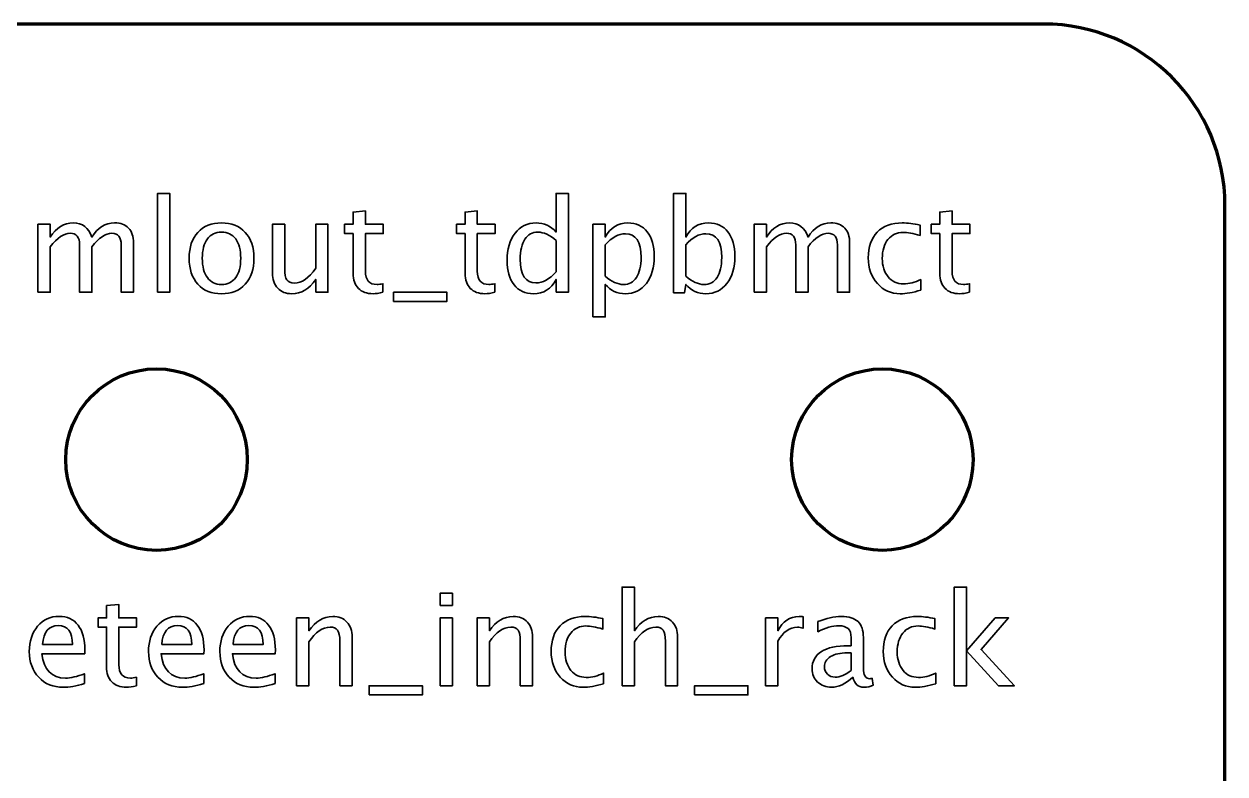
# Model space of a CAD drawing. Header units: centimetres. Extents: x -5.2 to 5.2, y -2.2 to 2.2.
# Drawn here: x 1.863 to 5.172, y 0.134 to 2.2 of the extents above; entities that cross this region are included whole.
import ezdxf

# ---------------------------------------------------------------- set-up
doc = ezdxf.new("R2010")
doc.units = ezdxf.units.CM
doc.header["$MEASUREMENT"] = 0
doc.layers.add('Layer 1', color=7, linetype='Continuous')

msp = doc.modelspace()

# ---------------------------------------------------------------- linework, layer by layer
at = {"layer": 'Layer 1', "lineweight": 106}
for centre in [(2.228, 1.00001), (4.22799, 1)]:
    msp.add_ellipse(centre, major_axis=(0, 0.25), ratio=1, dxfattribs=at)
msp.add_open_spline([(-5.228, -1.7), (-5.228, -1.7), (-5.228, 1.7), (-5.228, 1.7), (-5.228, 1.7), (-5.228, 1.97614), (-5.00414, 2.2), (-4.728, 2.2), (-4.728, 2.2), (-4.728, 2.2), (4.672, 2.2), (4.672, 2.2), (4.672, 2.2), (4.94814, 2.2), (5.172, 1.97614), (5.172, 1.7), (5.172, 1.7), (5.172, 1.7), (5.172, -1.7), (5.172, -1.7), (5.172, -1.7), (5.172, -1.97614), (4.94814, -2.2), (4.672, -2.2), (4.672, -2.2), (4.672, -2.2), (-4.728, -2.2), (-4.728, -2.2), (-4.728, -2.2), (-5.00414, -2.2), (-5.228, -1.97614), (-5.228, -1.7)], degree=3, knots=[0, 0, 0, 0, 0.1111111, 0.1111111, 0.1111111, 0.1111111, 0.2222222, 0.2222222, 0.2222222, 0.2222222, 0.3333333, 0.3333333, 0.3333333, 0.3333333, 0.4444444, 0.4444444, 0.4444444, 0.4444444, 0.5555556, 0.5555556, 0.5555556, 0.5555556, 0.6666667, 0.6666667, 0.6666667, 0.6666667, 0.7777778, 0.7777778, 0.7777778, 0.7777778, 1, 1, 1, 1], dxfattribs=at)
at = {"layer": 'Layer 1', "color": 5, "lineweight": 35}
for points, knots in [([(2.23068, 1.4612), (2.23068, 1.4612), (2.23068, 1.73319), (2.23068, 1.73319), (2.23068, 1.73319), (2.23068, 1.73319), (2.26454, 1.73319), (2.26454, 1.73319), (2.26454, 1.73319), (2.26454, 1.73319), (2.26454, 1.4612), (2.26454, 1.4612), (2.26454, 1.4612), (2.26454, 1.4612), (2.23068, 1.4612), (2.23068, 1.4612)], [0, 0, 0, 0, 0.2, 0.2, 0.2, 0.2, 0.4, 0.4, 0.4, 0.4, 0.6, 0.6, 0.6, 0.6, 1, 1, 1, 1]), ([(3.32887, 1.4612), (3.32887, 1.4612), (3.32887, 1.4963), (3.32887, 1.4963), (3.32887, 1.4963), (3.31506, 1.47008), (3.29424, 1.45697), (3.26643, 1.45697), (3.26643, 1.45697), (3.24385, 1.45697), (3.2261, 1.46514), (3.21316, 1.48154), (3.21316, 1.48154), (3.20023, 1.49795), (3.19376, 1.52035), (3.19376, 1.54875), (3.19376, 1.54875), (3.19376, 1.57979), (3.20111, 1.60478), (3.21575, 1.62371), (3.21575, 1.62371), (3.23045, 1.64259), (3.24973, 1.65205), (3.27366, 1.65205), (3.27366, 1.65205), (3.29583, 1.65205), (3.31429, 1.64359), (3.32887, 1.6266), (3.32887, 1.6266), (3.32887, 1.6266), (3.32887, 1.73319), (3.32887, 1.73319), (3.32887, 1.73319), (3.32887, 1.73319), (3.36274, 1.73319), (3.36274, 1.73319), (3.36274, 1.73319), (3.36274, 1.73319), (3.36274, 1.4612), (3.36274, 1.4612), (3.36274, 1.4612), (3.36274, 1.4612), (3.32887, 1.4612), (3.32887, 1.4612)], [0, 0, 0, 0, 0.0833333, 0.0833333, 0.0833333, 0.0833333, 0.1666667, 0.1666667, 0.1666667, 0.1666667, 0.25, 0.25, 0.25, 0.25, 0.3333333, 0.3333333, 0.3333333, 0.3333333, 0.4166667, 0.4166667, 0.4166667, 0.4166667, 0.5, 0.5, 0.5, 0.5, 0.5833333, 0.5833333, 0.5833333, 0.5833333, 0.6666667, 0.6666667, 0.6666667, 0.6666667, 0.75, 0.75, 0.75, 0.75, 0.8333333, 0.8333333, 0.8333333, 0.8333333, 1, 1, 1, 1]), ([(3.65262, 1.45908), (3.65262, 1.45908), (3.65262, 1.73319), (3.65262, 1.73319), (3.65262, 1.73319), (3.65262, 1.73319), (3.68648, 1.73319), (3.68648, 1.73319), (3.68648, 1.73319), (3.68648, 1.73319), (3.68648, 1.61284), (3.68648, 1.61284), (3.68648, 1.61284), (3.70036, 1.639), (3.72123, 1.65205), (3.74904, 1.65205), (3.74904, 1.65205), (3.77156, 1.65205), (3.78926, 1.64388), (3.8022, 1.62748), (3.8022, 1.62748), (3.81513, 1.61107), (3.8216, 1.58867), (3.8216, 1.56027), (3.8216, 1.56027), (3.8216, 1.52935), (3.81425, 1.50436), (3.79961, 1.48542), (3.79961, 1.48542), (3.78497, 1.46643), (3.76568, 1.45697), (3.74181, 1.45697), (3.74181, 1.45697), (3.71965, 1.45697), (3.70118, 1.46543), (3.68648, 1.48243), (3.68648, 1.48243), (3.68648, 1.48243), (3.68237, 1.45908), (3.68237, 1.45908), (3.68237, 1.45908), (3.68237, 1.45908), (3.65262, 1.45908), (3.65262, 1.45908)], [0, 0, 0, 0, 0.0833333, 0.0833333, 0.0833333, 0.0833333, 0.1666667, 0.1666667, 0.1666667, 0.1666667, 0.25, 0.25, 0.25, 0.25, 0.3333333, 0.3333333, 0.3333333, 0.3333333, 0.4166667, 0.4166667, 0.4166667, 0.4166667, 0.5, 0.5, 0.5, 0.5, 0.5833333, 0.5833333, 0.5833333, 0.5833333, 0.6666667, 0.6666667, 0.6666667, 0.6666667, 0.75, 0.75, 0.75, 0.75, 0.8333333, 0.8333333, 0.8333333, 0.8333333, 1, 1, 1, 1]), ([(2.85192, 1.46126), (2.84145, 1.45838), (2.83234, 1.45697), (2.82463, 1.45697), (2.82463, 1.45697), (2.80735, 1.45697), (2.79388, 1.46191), (2.78424, 1.47178), (2.78424, 1.47178), (2.77454, 1.48166), (2.76972, 1.49536), (2.76972, 1.51294), (2.76972, 1.51294), (2.76972, 1.51294), (2.76972, 1.62277), (2.76972, 1.62277), (2.76972, 1.62277), (2.76972, 1.62277), (2.74632, 1.62277), (2.74632, 1.62277), (2.74632, 1.62277), (2.74632, 1.62277), (2.74632, 1.64817), (2.74632, 1.64817), (2.74632, 1.64817), (2.74632, 1.64817), (2.76972, 1.64817), (2.76972, 1.64817), (2.76972, 1.64817), (2.76972, 1.64817), (2.76972, 1.68198), (2.76972, 1.68198), (2.76972, 1.68198), (2.76972, 1.68198), (2.80358, 1.68522), (2.80358, 1.68522), (2.80358, 1.68522), (2.80358, 1.68522), (2.80358, 1.64817), (2.80358, 1.64817), (2.80358, 1.64817), (2.80358, 1.64817), (2.85262, 1.64817), (2.85262, 1.64817), (2.85262, 1.64817), (2.85262, 1.64817), (2.85262, 1.62277), (2.85262, 1.62277), (2.85262, 1.62277), (2.85262, 1.62277), (2.80358, 1.62277), (2.80358, 1.62277), (2.80358, 1.62277), (2.80358, 1.62277), (2.80358, 1.51906), (2.80358, 1.51906), (2.80358, 1.51906), (2.80358, 1.4946), (2.81423, 1.48237), (2.83545, 1.48237), (2.83545, 1.48237), (2.83998, 1.48237), (2.84545, 1.48313), (2.85192, 1.4846), (2.85192, 1.4846), (2.85192, 1.4846), (2.85192, 1.46126), (2.85192, 1.46126)], [0, 0, 0, 0, 0.0555556, 0.0555556, 0.0555556, 0.0555556, 0.1111111, 0.1111111, 0.1111111, 0.1111111, 0.1666667, 0.1666667, 0.1666667, 0.1666667, 0.2222222, 0.2222222, 0.2222222, 0.2222222, 0.2777778, 0.2777778, 0.2777778, 0.2777778, 0.3333333, 0.3333333, 0.3333333, 0.3333333, 0.3888889, 0.3888889, 0.3888889, 0.3888889, 0.4444444, 0.4444444, 0.4444444, 0.4444444, 0.5, 0.5, 0.5, 0.5, 0.5555556, 0.5555556, 0.5555556, 0.5555556, 0.6111111, 0.6111111, 0.6111111, 0.6111111, 0.6666667, 0.6666667, 0.6666667, 0.6666667, 0.7222222, 0.7222222, 0.7222222, 0.7222222, 0.7777778, 0.7777778, 0.7777778, 0.7777778, 0.8333333, 0.8333333, 0.8333333, 0.8333333, 0.8888889, 0.8888889, 0.8888889, 0.8888889, 1, 1, 1, 1]), ([(3.16025, 1.46126), (3.14978, 1.45838), (3.14067, 1.45697), (3.13296, 1.45697), (3.13296, 1.45697), (3.11568, 1.45697), (3.10221, 1.46191), (3.09257, 1.47178), (3.09257, 1.47178), (3.08287, 1.48166), (3.07805, 1.49536), (3.07805, 1.51294), (3.07805, 1.51294), (3.07805, 1.51294), (3.07805, 1.62277), (3.07805, 1.62277), (3.07805, 1.62277), (3.07805, 1.62277), (3.05465, 1.62277), (3.05465, 1.62277), (3.05465, 1.62277), (3.05465, 1.62277), (3.05465, 1.64817), (3.05465, 1.64817), (3.05465, 1.64817), (3.05465, 1.64817), (3.07805, 1.64817), (3.07805, 1.64817), (3.07805, 1.64817), (3.07805, 1.64817), (3.07805, 1.68198), (3.07805, 1.68198), (3.07805, 1.68198), (3.07805, 1.68198), (3.11191, 1.68522), (3.11191, 1.68522), (3.11191, 1.68522), (3.11191, 1.68522), (3.11191, 1.64817), (3.11191, 1.64817), (3.11191, 1.64817), (3.11191, 1.64817), (3.16095, 1.64817), (3.16095, 1.64817), (3.16095, 1.64817), (3.16095, 1.64817), (3.16095, 1.62277), (3.16095, 1.62277), (3.16095, 1.62277), (3.16095, 1.62277), (3.11191, 1.62277), (3.11191, 1.62277), (3.11191, 1.62277), (3.11191, 1.62277), (3.11191, 1.51906), (3.11191, 1.51906), (3.11191, 1.51906), (3.11191, 1.4946), (3.12256, 1.48237), (3.14378, 1.48237), (3.14378, 1.48237), (3.14831, 1.48237), (3.15378, 1.48313), (3.16025, 1.4846), (3.16025, 1.4846), (3.16025, 1.4846), (3.16025, 1.46126), (3.16025, 1.46126)], [0, 0, 0, 0, 0.0555556, 0.0555556, 0.0555556, 0.0555556, 0.1111111, 0.1111111, 0.1111111, 0.1111111, 0.1666667, 0.1666667, 0.1666667, 0.1666667, 0.2222222, 0.2222222, 0.2222222, 0.2222222, 0.2777778, 0.2777778, 0.2777778, 0.2777778, 0.3333333, 0.3333333, 0.3333333, 0.3333333, 0.3888889, 0.3888889, 0.3888889, 0.3888889, 0.4444444, 0.4444444, 0.4444444, 0.4444444, 0.5, 0.5, 0.5, 0.5, 0.5555556, 0.5555556, 0.5555556, 0.5555556, 0.6111111, 0.6111111, 0.6111111, 0.6111111, 0.6666667, 0.6666667, 0.6666667, 0.6666667, 0.7222222, 0.7222222, 0.7222222, 0.7222222, 0.7777778, 0.7777778, 0.7777778, 0.7777778, 0.8333333, 0.8333333, 0.8333333, 0.8333333, 0.8888889, 0.8888889, 0.8888889, 0.8888889, 1, 1, 1, 1]), ([(4.46831, 1.46126), (4.45784, 1.45838), (4.44873, 1.45697), (4.44102, 1.45697), (4.44102, 1.45697), (4.42374, 1.45697), (4.41027, 1.46191), (4.40063, 1.47178), (4.40063, 1.47178), (4.39093, 1.48166), (4.38611, 1.49536), (4.38611, 1.51294), (4.38611, 1.51294), (4.38611, 1.51294), (4.38611, 1.62277), (4.38611, 1.62277), (4.38611, 1.62277), (4.38611, 1.62277), (4.36271, 1.62277), (4.36271, 1.62277), (4.36271, 1.62277), (4.36271, 1.62277), (4.36271, 1.64817), (4.36271, 1.64817), (4.36271, 1.64817), (4.36271, 1.64817), (4.38611, 1.64817), (4.38611, 1.64817), (4.38611, 1.64817), (4.38611, 1.64817), (4.38611, 1.68198), (4.38611, 1.68198), (4.38611, 1.68198), (4.38611, 1.68198), (4.41997, 1.68522), (4.41997, 1.68522), (4.41997, 1.68522), (4.41997, 1.68522), (4.41997, 1.64817), (4.41997, 1.64817), (4.41997, 1.64817), (4.41997, 1.64817), (4.46901, 1.64817), (4.46901, 1.64817), (4.46901, 1.64817), (4.46901, 1.64817), (4.46901, 1.62277), (4.46901, 1.62277), (4.46901, 1.62277), (4.46901, 1.62277), (4.41997, 1.62277), (4.41997, 1.62277), (4.41997, 1.62277), (4.41997, 1.62277), (4.41997, 1.51906), (4.41997, 1.51906), (4.41997, 1.51906), (4.41997, 1.4946), (4.43062, 1.48237), (4.45184, 1.48237), (4.45184, 1.48237), (4.45637, 1.48237), (4.46184, 1.48313), (4.46831, 1.4846), (4.46831, 1.4846), (4.46831, 1.4846), (4.46831, 1.46126), (4.46831, 1.46126)], [0, 0, 0, 0, 0.0555556, 0.0555556, 0.0555556, 0.0555556, 0.1111111, 0.1111111, 0.1111111, 0.1111111, 0.1666667, 0.1666667, 0.1666667, 0.1666667, 0.2222222, 0.2222222, 0.2222222, 0.2222222, 0.2777778, 0.2777778, 0.2777778, 0.2777778, 0.3333333, 0.3333333, 0.3333333, 0.3333333, 0.3888889, 0.3888889, 0.3888889, 0.3888889, 0.4444444, 0.4444444, 0.4444444, 0.4444444, 0.5, 0.5, 0.5, 0.5, 0.5555556, 0.5555556, 0.5555556, 0.5555556, 0.6111111, 0.6111111, 0.6111111, 0.6111111, 0.6666667, 0.6666667, 0.6666667, 0.6666667, 0.7222222, 0.7222222, 0.7222222, 0.7222222, 0.7777778, 0.7777778, 0.7777778, 0.7777778, 0.8333333, 0.8333333, 0.8333333, 0.8333333, 0.8888889, 0.8888889, 0.8888889, 0.8888889, 1, 1, 1, 1]), ([(1.9013, 1.4612), (1.9013, 1.4612), (1.9013, 1.64817), (1.9013, 1.64817), (1.9013, 1.64817), (1.9013, 1.64817), (1.93516, 1.64817), (1.93516, 1.64817), (1.93516, 1.64817), (1.93516, 1.64817), (1.93516, 1.61284), (1.93516, 1.61284), (1.93516, 1.61284), (1.95169, 1.639), (1.97285, 1.65205), (1.99878, 1.65205), (1.99878, 1.65205), (2.02377, 1.65205), (2.04076, 1.639), (2.04982, 1.61284), (2.04982, 1.61284), (2.06587, 1.63924), (2.0868, 1.65241), (2.11249, 1.65241), (2.11249, 1.65241), (2.1289, 1.65241), (2.14166, 1.64759), (2.15077, 1.63788), (2.15077, 1.63788), (2.15988, 1.62818), (2.16447, 1.6146), (2.16447, 1.59714), (2.16447, 1.59714), (2.16447, 1.59714), (2.16447, 1.4612), (2.16447, 1.4612), (2.16447, 1.4612), (2.16447, 1.4612), (2.1306, 1.4612), (2.1306, 1.4612), (2.1306, 1.4612), (2.1306, 1.4612), (2.1306, 1.59155), (2.1306, 1.59155), (2.1306, 1.59155), (2.1306, 1.61284), (2.12214, 1.62348), (2.1052, 1.62348), (2.1052, 1.62348), (2.08762, 1.62348), (2.06916, 1.61107), (2.04982, 1.5862), (2.04982, 1.5862), (2.04982, 1.5862), (2.04982, 1.4612), (2.04982, 1.4612), (2.04982, 1.4612), (2.04982, 1.4612), (2.01595, 1.4612), (2.01595, 1.4612), (2.01595, 1.4612), (2.01595, 1.4612), (2.01595, 1.59167), (2.01595, 1.59167), (2.01595, 1.59167), (2.01595, 1.61313), (2.00737, 1.62383), (1.99014, 1.62383), (1.99014, 1.62383), (1.97303, 1.62383), (1.95468, 1.61137), (1.93516, 1.58638), (1.93516, 1.58638), (1.93516, 1.58638), (1.93516, 1.4612), (1.93516, 1.4612), (1.93516, 1.4612), (1.93516, 1.4612), (1.9013, 1.4612), (1.9013, 1.4612)], [0, 0, 0, 0, 0.047619, 0.047619, 0.047619, 0.047619, 0.0952381, 0.0952381, 0.0952381, 0.0952381, 0.1428571, 0.1428571, 0.1428571, 0.1428571, 0.1904762, 0.1904762, 0.1904762, 0.1904762, 0.2380952, 0.2380952, 0.2380952, 0.2380952, 0.2857143, 0.2857143, 0.2857143, 0.2857143, 0.3333333, 0.3333333, 0.3333333, 0.3333333, 0.3809524, 0.3809524, 0.3809524, 0.3809524, 0.4285714, 0.4285714, 0.4285714, 0.4285714, 0.4761905, 0.4761905, 0.4761905, 0.4761905, 0.5238095, 0.5238095, 0.5238095, 0.5238095, 0.5714286, 0.5714286, 0.5714286, 0.5714286, 0.6190476, 0.6190476, 0.6190476, 0.6190476, 0.6666667, 0.6666667, 0.6666667, 0.6666667, 0.7142857, 0.7142857, 0.7142857, 0.7142857, 0.7619048, 0.7619048, 0.7619048, 0.7619048, 0.8095238, 0.8095238, 0.8095238, 0.8095238, 0.8571429, 0.8571429, 0.8571429, 0.8571429, 0.9047619, 0.9047619, 0.9047619, 0.9047619, 1, 1, 1, 1]), ([(2.40706, 1.45697), (2.37961, 1.45697), (2.35785, 1.46573), (2.34186, 1.48325), (2.34186, 1.48325), (2.32581, 1.50077), (2.31781, 1.52458), (2.31781, 1.55463), (2.31781, 1.55463), (2.31781, 1.58461), (2.32581, 1.60837), (2.34186, 1.62583), (2.34186, 1.62583), (2.35785, 1.64329), (2.37961, 1.65205), (2.40706, 1.65205), (2.40706, 1.65205), (2.43452, 1.65205), (2.45628, 1.64329), (2.47227, 1.62583), (2.47227, 1.62583), (2.48832, 1.60837), (2.49632, 1.58461), (2.49632, 1.55463), (2.49632, 1.55463), (2.49632, 1.52458), (2.48832, 1.50077), (2.47227, 1.48325), (2.47227, 1.48325), (2.45628, 1.46573), (2.43452, 1.45697), (2.40706, 1.45697)], [0, 0, 0, 0, 0.1111111, 0.1111111, 0.1111111, 0.1111111, 0.2222222, 0.2222222, 0.2222222, 0.2222222, 0.3333333, 0.3333333, 0.3333333, 0.3333333, 0.4444444, 0.4444444, 0.4444444, 0.4444444, 0.5555556, 0.5555556, 0.5555556, 0.5555556, 0.6666667, 0.6666667, 0.6666667, 0.6666667, 0.7777778, 0.7777778, 0.7777778, 0.7777778, 1, 1, 1, 1]), ([(2.407, 1.48237), (2.42376, 1.48237), (2.43681, 1.48866), (2.4461, 1.5013), (2.4461, 1.5013), (2.45534, 1.51388), (2.45998, 1.5317), (2.45998, 1.55463), (2.45998, 1.55463), (2.45998, 1.5775), (2.45534, 1.59526), (2.4461, 1.60784), (2.4461, 1.60784), (2.43681, 1.62036), (2.42376, 1.62665), (2.407, 1.62665), (2.407, 1.62665), (2.39019, 1.62665), (2.37714, 1.62036), (2.36796, 1.60784), (2.36796, 1.60784), (2.35873, 1.59526), (2.35415, 1.5775), (2.35415, 1.55463), (2.35415, 1.55463), (2.35415, 1.5317), (2.35873, 1.51388), (2.36796, 1.5013), (2.36796, 1.5013), (2.37714, 1.48866), (2.39019, 1.48237), (2.407, 1.48237)], [0, 0, 0, 0, 0.1111111, 0.1111111, 0.1111111, 0.1111111, 0.2222222, 0.2222222, 0.2222222, 0.2222222, 0.3333333, 0.3333333, 0.3333333, 0.3333333, 0.4444444, 0.4444444, 0.4444444, 0.4444444, 0.5555556, 0.5555556, 0.5555556, 0.5555556, 0.6666667, 0.6666667, 0.6666667, 0.6666667, 0.7777778, 0.7777778, 0.7777778, 0.7777778, 1, 1, 1, 1]), ([(2.66647, 1.4612), (2.66647, 1.4612), (2.66647, 1.49636), (2.66647, 1.49636), (2.66647, 1.49636), (2.64842, 1.47008), (2.62649, 1.45697), (2.60074, 1.45697), (2.60074, 1.45697), (2.58439, 1.45697), (2.5714, 1.46208), (2.56175, 1.47237), (2.56175, 1.47237), (2.55205, 1.48266), (2.54723, 1.49648), (2.54723, 1.51394), (2.54723, 1.51394), (2.54723, 1.51394), (2.54723, 1.64817), (2.54723, 1.64817), (2.54723, 1.64817), (2.54723, 1.64817), (2.5811, 1.64817), (2.5811, 1.64817), (2.5811, 1.64817), (2.5811, 1.64817), (2.5811, 1.52499), (2.5811, 1.52499), (2.5811, 1.52499), (2.5811, 1.51094), (2.58315, 1.50101), (2.58721, 1.49513), (2.58721, 1.49513), (2.59133, 1.48919), (2.59815, 1.48625), (2.60773, 1.48625), (2.60773, 1.48625), (2.62843, 1.48625), (2.64807, 1.49983), (2.66647, 1.52705), (2.66647, 1.52705), (2.66647, 1.52705), (2.66647, 1.64817), (2.66647, 1.64817), (2.66647, 1.64817), (2.66647, 1.64817), (2.70034, 1.64817), (2.70034, 1.64817), (2.70034, 1.64817), (2.70034, 1.64817), (2.70034, 1.4612), (2.70034, 1.4612), (2.70034, 1.4612), (2.70034, 1.4612), (2.66647, 1.4612), (2.66647, 1.4612)], [0, 0, 0, 0, 0.0666667, 0.0666667, 0.0666667, 0.0666667, 0.1333333, 0.1333333, 0.1333333, 0.1333333, 0.2, 0.2, 0.2, 0.2, 0.2666667, 0.2666667, 0.2666667, 0.2666667, 0.3333333, 0.3333333, 0.3333333, 0.3333333, 0.4, 0.4, 0.4, 0.4, 0.4666667, 0.4666667, 0.4666667, 0.4666667, 0.5333333, 0.5333333, 0.5333333, 0.5333333, 0.6, 0.6, 0.6, 0.6, 0.6666667, 0.6666667, 0.6666667, 0.6666667, 0.7333333, 0.7333333, 0.7333333, 0.7333333, 0.8, 0.8, 0.8, 0.8, 0.8666667, 0.8666667, 0.8666667, 0.8666667, 1, 1, 1, 1]), ([(3.32887, 1.60343), (3.31129, 1.61889), (3.29466, 1.62665), (3.2789, 1.62665), (3.2789, 1.62665), (3.26338, 1.62665), (3.25138, 1.62019), (3.24286, 1.60719), (3.24286, 1.60719), (3.23433, 1.59426), (3.2301, 1.57591), (3.2301, 1.55216), (3.2301, 1.55216), (3.2301, 1.50847), (3.24456, 1.4866), (3.27355, 1.4866), (3.27355, 1.4866), (3.29236, 1.4866), (3.31082, 1.49689), (3.32887, 1.51741), (3.32887, 1.51741), (3.32887, 1.51741), (3.32887, 1.60343), (3.32887, 1.60343)], [0, 0, 0, 0, 0.1428571, 0.1428571, 0.1428571, 0.1428571, 0.2857143, 0.2857143, 0.2857143, 0.2857143, 0.4285714, 0.4285714, 0.4285714, 0.4285714, 0.5714286, 0.5714286, 0.5714286, 0.5714286, 0.7142857, 0.7142857, 0.7142857, 0.7142857, 1, 1, 1, 1]), ([(3.4306, 1.39311), (3.4306, 1.39311), (3.4306, 1.64817), (3.4306, 1.64817), (3.4306, 1.64817), (3.4306, 1.64817), (3.46446, 1.64817), (3.46446, 1.64817), (3.46446, 1.64817), (3.46446, 1.64817), (3.46446, 1.61284), (3.46446, 1.61284), (3.46446, 1.61284), (3.47834, 1.639), (3.49921, 1.65205), (3.52702, 1.65205), (3.52702, 1.65205), (3.54954, 1.65205), (3.56724, 1.64388), (3.58018, 1.62748), (3.58018, 1.62748), (3.59311, 1.61107), (3.59958, 1.58867), (3.59958, 1.56027), (3.59958, 1.56027), (3.59958, 1.52935), (3.59223, 1.50436), (3.57759, 1.48542), (3.57759, 1.48542), (3.56295, 1.46643), (3.54366, 1.45697), (3.51979, 1.45697), (3.51979, 1.45697), (3.49763, 1.45697), (3.47916, 1.46543), (3.46446, 1.48243), (3.46446, 1.48243), (3.46446, 1.48243), (3.46446, 1.39311), (3.46446, 1.39311), (3.46446, 1.39311), (3.46446, 1.39311), (3.4306, 1.39311), (3.4306, 1.39311)], [0, 0, 0, 0, 0.0833333, 0.0833333, 0.0833333, 0.0833333, 0.1666667, 0.1666667, 0.1666667, 0.1666667, 0.25, 0.25, 0.25, 0.25, 0.3333333, 0.3333333, 0.3333333, 0.3333333, 0.4166667, 0.4166667, 0.4166667, 0.4166667, 0.5, 0.5, 0.5, 0.5, 0.5833333, 0.5833333, 0.5833333, 0.5833333, 0.6666667, 0.6666667, 0.6666667, 0.6666667, 0.75, 0.75, 0.75, 0.75, 0.8333333, 0.8333333, 0.8333333, 0.8333333, 1, 1, 1, 1]), ([(3.46446, 1.50577), (3.48193, 1.49019), (3.49857, 1.48237), (3.51438, 1.48237), (3.51438, 1.48237), (3.52996, 1.48237), (3.54202, 1.48889), (3.55048, 1.50189), (3.55048, 1.50189), (3.55901, 1.51488), (3.56324, 1.53317), (3.56324, 1.5568), (3.56324, 1.5568), (3.56324, 1.60055), (3.54878, 1.62242), (3.51985, 1.62242), (3.51985, 1.62242), (3.50092, 1.62242), (3.48246, 1.61219), (3.46446, 1.59167), (3.46446, 1.59167), (3.46446, 1.59167), (3.46446, 1.50577), (3.46446, 1.50577)], [0, 0, 0, 0, 0.1428571, 0.1428571, 0.1428571, 0.1428571, 0.2857143, 0.2857143, 0.2857143, 0.2857143, 0.4285714, 0.4285714, 0.4285714, 0.4285714, 0.5714286, 0.5714286, 0.5714286, 0.5714286, 0.7142857, 0.7142857, 0.7142857, 0.7142857, 1, 1, 1, 1]), ([(3.68648, 1.50577), (3.70395, 1.49019), (3.72059, 1.48237), (3.7364, 1.48237), (3.7364, 1.48237), (3.75198, 1.48237), (3.76404, 1.48889), (3.7725, 1.50189), (3.7725, 1.50189), (3.78103, 1.51488), (3.78526, 1.53317), (3.78526, 1.5568), (3.78526, 1.5568), (3.78526, 1.60055), (3.7708, 1.62242), (3.74187, 1.62242), (3.74187, 1.62242), (3.72294, 1.62242), (3.70448, 1.61219), (3.68648, 1.59167), (3.68648, 1.59167), (3.68648, 1.59167), (3.68648, 1.50577), (3.68648, 1.50577)], [0, 0, 0, 0, 0.1428571, 0.1428571, 0.1428571, 0.1428571, 0.2857143, 0.2857143, 0.2857143, 0.2857143, 0.4285714, 0.4285714, 0.4285714, 0.4285714, 0.5714286, 0.5714286, 0.5714286, 0.5714286, 0.7142857, 0.7142857, 0.7142857, 0.7142857, 1, 1, 1, 1]), ([(3.87464, 1.4612), (3.87464, 1.4612), (3.87464, 1.64817), (3.87464, 1.64817), (3.87464, 1.64817), (3.87464, 1.64817), (3.9085, 1.64817), (3.9085, 1.64817), (3.9085, 1.64817), (3.9085, 1.64817), (3.9085, 1.61284), (3.9085, 1.61284), (3.9085, 1.61284), (3.92503, 1.639), (3.94619, 1.65205), (3.97212, 1.65205), (3.97212, 1.65205), (3.99711, 1.65205), (4.0141, 1.639), (4.02316, 1.61284), (4.02316, 1.61284), (4.03921, 1.63924), (4.06014, 1.65241), (4.08583, 1.65241), (4.08583, 1.65241), (4.10224, 1.65241), (4.115, 1.64759), (4.12411, 1.63788), (4.12411, 1.63788), (4.13322, 1.62818), (4.13781, 1.6146), (4.13781, 1.59714), (4.13781, 1.59714), (4.13781, 1.59714), (4.13781, 1.4612), (4.13781, 1.4612), (4.13781, 1.4612), (4.13781, 1.4612), (4.10394, 1.4612), (4.10394, 1.4612), (4.10394, 1.4612), (4.10394, 1.4612), (4.10394, 1.59155), (4.10394, 1.59155), (4.10394, 1.59155), (4.10394, 1.61284), (4.09548, 1.62348), (4.07854, 1.62348), (4.07854, 1.62348), (4.06096, 1.62348), (4.0425, 1.61107), (4.02316, 1.5862), (4.02316, 1.5862), (4.02316, 1.5862), (4.02316, 1.4612), (4.02316, 1.4612), (4.02316, 1.4612), (4.02316, 1.4612), (3.98929, 1.4612), (3.98929, 1.4612), (3.98929, 1.4612), (3.98929, 1.4612), (3.98929, 1.59167), (3.98929, 1.59167), (3.98929, 1.59167), (3.98929, 1.61313), (3.98071, 1.62383), (3.96348, 1.62383), (3.96348, 1.62383), (3.94637, 1.62383), (3.92802, 1.61137), (3.9085, 1.58638), (3.9085, 1.58638), (3.9085, 1.58638), (3.9085, 1.4612), (3.9085, 1.4612), (3.9085, 1.4612), (3.9085, 1.4612), (3.87464, 1.4612), (3.87464, 1.4612)], [0, 0, 0, 0, 0.047619, 0.047619, 0.047619, 0.047619, 0.0952381, 0.0952381, 0.0952381, 0.0952381, 0.1428571, 0.1428571, 0.1428571, 0.1428571, 0.1904762, 0.1904762, 0.1904762, 0.1904762, 0.2380952, 0.2380952, 0.2380952, 0.2380952, 0.2857143, 0.2857143, 0.2857143, 0.2857143, 0.3333333, 0.3333333, 0.3333333, 0.3333333, 0.3809524, 0.3809524, 0.3809524, 0.3809524, 0.4285714, 0.4285714, 0.4285714, 0.4285714, 0.4761905, 0.4761905, 0.4761905, 0.4761905, 0.5238095, 0.5238095, 0.5238095, 0.5238095, 0.5714286, 0.5714286, 0.5714286, 0.5714286, 0.6190476, 0.6190476, 0.6190476, 0.6190476, 0.6666667, 0.6666667, 0.6666667, 0.6666667, 0.7142857, 0.7142857, 0.7142857, 0.7142857, 0.7619048, 0.7619048, 0.7619048, 0.7619048, 0.8095238, 0.8095238, 0.8095238, 0.8095238, 0.8571429, 0.8571429, 0.8571429, 0.8571429, 0.9047619, 0.9047619, 0.9047619, 0.9047619, 1, 1, 1, 1]), ([(4.33384, 1.46684), (4.31191, 1.46026), (4.29298, 1.45697), (4.27704, 1.45697), (4.27704, 1.45697), (4.25176, 1.45697), (4.23083, 1.46632), (4.21419, 1.48495), (4.21419, 1.48495), (4.19755, 1.50365), (4.1892, 1.52723), (4.1892, 1.55563), (4.1892, 1.55563), (4.1892, 1.58597), (4.19743, 1.60966), (4.21389, 1.6266), (4.21389, 1.6266), (4.23036, 1.64359), (4.25335, 1.65205), (4.28286, 1.65205), (4.28286, 1.65205), (4.29739, 1.65205), (4.31373, 1.65005), (4.33172, 1.64606), (4.33172, 1.64606), (4.33172, 1.64606), (4.33172, 1.61748), (4.33172, 1.61748), (4.33172, 1.61748), (4.31261, 1.62313), (4.29703, 1.62595), (4.28504, 1.62595), (4.28504, 1.62595), (4.26763, 1.62595), (4.2537, 1.61942), (4.24329, 1.60643), (4.24329, 1.60643), (4.23289, 1.59343), (4.22765, 1.57609), (4.22765, 1.55445), (4.22765, 1.55445), (4.22765, 1.53346), (4.23306, 1.51653), (4.24382, 1.50353), (4.24382, 1.50353), (4.25458, 1.4906), (4.26863, 1.48413), (4.2861, 1.48413), (4.2861, 1.48413), (4.30156, 1.48413), (4.31744, 1.48813), (4.33384, 1.49613), (4.33384, 1.49613), (4.33384, 1.49613), (4.33384, 1.46684), (4.33384, 1.46684)], [0, 0, 0, 0, 0.0666667, 0.0666667, 0.0666667, 0.0666667, 0.1333333, 0.1333333, 0.1333333, 0.1333333, 0.2, 0.2, 0.2, 0.2, 0.2666667, 0.2666667, 0.2666667, 0.2666667, 0.3333333, 0.3333333, 0.3333333, 0.3333333, 0.4, 0.4, 0.4, 0.4, 0.4666667, 0.4666667, 0.4666667, 0.4666667, 0.5333333, 0.5333333, 0.5333333, 0.5333333, 0.6, 0.6, 0.6, 0.6, 0.6666667, 0.6666667, 0.6666667, 0.6666667, 0.7333333, 0.7333333, 0.7333333, 0.7333333, 0.8, 0.8, 0.8, 0.8, 0.8666667, 0.8666667, 0.8666667, 0.8666667, 1, 1, 1, 1]), ([(2.8812, 1.4358), (2.8812, 1.4358), (2.8812, 1.4612), (2.8812, 1.4612), (2.8812, 1.4612), (2.8812, 1.4612), (3.02795, 1.4612), (3.02795, 1.4612), (3.02795, 1.4612), (3.02795, 1.4612), (3.02795, 1.4358), (3.02795, 1.4358), (3.02795, 1.4358), (3.02795, 1.4358), (2.8812, 1.4358), (2.8812, 1.4358)], [0, 0, 0, 0, 0.2, 0.2, 0.2, 0.2, 0.4, 0.4, 0.4, 0.4, 0.6, 0.6, 0.6, 0.6, 1, 1, 1, 1]), ([(3.00919, 0.59819), (3.00919, 0.59819), (3.00919, 0.63206), (3.00919, 0.63206), (3.00919, 0.63206), (3.00919, 0.63206), (3.04305, 0.63206), (3.04305, 0.63206), (3.04305, 0.63206), (3.04305, 0.63206), (3.04305, 0.59819), (3.04305, 0.59819), (3.04305, 0.59819), (3.04305, 0.59819), (3.00919, 0.59819), (3.00919, 0.59819)], [0, 0, 0, 0, 0.2, 0.2, 0.2, 0.2, 0.4, 0.4, 0.4, 0.4, 0.6, 0.6, 0.6, 0.6, 1, 1, 1, 1]), ([(3.51078, 0.377), (3.51078, 0.377), (3.51078, 0.64899), (3.51078, 0.64899), (3.51078, 0.64899), (3.51078, 0.64899), (3.54464, 0.64899), (3.54464, 0.64899), (3.54464, 0.64899), (3.54464, 0.64899), (3.54464, 0.52864), (3.54464, 0.52864), (3.54464, 0.52864), (3.56258, 0.5548), (3.58457, 0.56785), (3.61055, 0.56785), (3.61055, 0.56785), (3.6269, 0.56785), (3.63989, 0.56274), (3.64948, 0.55245), (3.64948, 0.55245), (3.65906, 0.54222), (3.66388, 0.5284), (3.66388, 0.51112), (3.66388, 0.51112), (3.66388, 0.51112), (3.66388, 0.377), (3.66388, 0.377), (3.66388, 0.377), (3.66388, 0.377), (3.63002, 0.377), (3.63002, 0.377), (3.63002, 0.377), (3.63002, 0.377), (3.63002, 0.50006), (3.63002, 0.50006), (3.63002, 0.50006), (3.63002, 0.51394), (3.62796, 0.52382), (3.6239, 0.52969), (3.6239, 0.52969), (3.61979, 0.53563), (3.61302, 0.53857), (3.60356, 0.53857), (3.60356, 0.53857), (3.58274, 0.53857), (3.56311, 0.52499), (3.54464, 0.49783), (3.54464, 0.49783), (3.54464, 0.49783), (3.54464, 0.377), (3.54464, 0.377), (3.54464, 0.377), (3.54464, 0.377), (3.51078, 0.377), (3.51078, 0.377)], [0, 0, 0, 0, 0.0666667, 0.0666667, 0.0666667, 0.0666667, 0.1333333, 0.1333333, 0.1333333, 0.1333333, 0.2, 0.2, 0.2, 0.2, 0.2666667, 0.2666667, 0.2666667, 0.2666667, 0.3333333, 0.3333333, 0.3333333, 0.3333333, 0.4, 0.4, 0.4, 0.4, 0.4666667, 0.4666667, 0.4666667, 0.4666667, 0.5333333, 0.5333333, 0.5333333, 0.5333333, 0.6, 0.6, 0.6, 0.6, 0.6666667, 0.6666667, 0.6666667, 0.6666667, 0.7333333, 0.7333333, 0.7333333, 0.7333333, 0.8, 0.8, 0.8, 0.8, 0.8666667, 0.8666667, 0.8666667, 0.8666667, 1, 1, 1, 1]), ([(4.42595, 0.377), (4.42595, 0.377), (4.42595, 0.64899), (4.42595, 0.64899), (4.42595, 0.64899), (4.42595, 0.64899), (4.45981, 0.64899), (4.45981, 0.64899), (4.45981, 0.64899), (4.45981, 0.64899), (4.45981, 0.47325), (4.45981, 0.47325), (4.45981, 0.47325), (4.45981, 0.47325), (4.53919, 0.56397), (4.53919, 0.56397), (4.53919, 0.56397), (4.53919, 0.56397), (4.57576, 0.56397), (4.57576, 0.56397), (4.57576, 0.56397), (4.57576, 0.56397), (4.49991, 0.47672), (4.49991, 0.47672), (4.49991, 0.47672), (4.49991, 0.47672), (4.59164, 0.377), (4.59164, 0.377), (4.59164, 0.377), (4.59164, 0.377), (4.54801, 0.377), (4.54801, 0.377), (4.54801, 0.377), (4.54801, 0.377), (4.45981, 0.4729), (4.45981, 0.4729), (4.45981, 0.4729), (4.45981, 0.4729), (4.45981, 0.377), (4.45981, 0.377), (4.45981, 0.377), (4.45981, 0.377), (4.42595, 0.377), (4.42595, 0.377)], [0, 0, 0, 0, 0.0833333, 0.0833333, 0.0833333, 0.0833333, 0.1666667, 0.1666667, 0.1666667, 0.1666667, 0.25, 0.25, 0.25, 0.25, 0.3333333, 0.3333333, 0.3333333, 0.3333333, 0.4166667, 0.4166667, 0.4166667, 0.4166667, 0.5, 0.5, 0.5, 0.5, 0.5833333, 0.5833333, 0.5833333, 0.5833333, 0.6666667, 0.6666667, 0.6666667, 0.6666667, 0.75, 0.75, 0.75, 0.75, 0.8333333, 0.8333333, 0.8333333, 0.8333333, 1, 1, 1, 1]), ([(2.17239, 0.37706), (2.16192, 0.37418), (2.15281, 0.37277), (2.1451, 0.37277), (2.1451, 0.37277), (2.12782, 0.37277), (2.11435, 0.37771), (2.10471, 0.38758), (2.10471, 0.38758), (2.09501, 0.39746), (2.09019, 0.41116), (2.09019, 0.42874), (2.09019, 0.42874), (2.09019, 0.42874), (2.09019, 0.53857), (2.09019, 0.53857), (2.09019, 0.53857), (2.09019, 0.53857), (2.06679, 0.53857), (2.06679, 0.53857), (2.06679, 0.53857), (2.06679, 0.53857), (2.06679, 0.56397), (2.06679, 0.56397), (2.06679, 0.56397), (2.06679, 0.56397), (2.09019, 0.56397), (2.09019, 0.56397), (2.09019, 0.56397), (2.09019, 0.56397), (2.09019, 0.59778), (2.09019, 0.59778), (2.09019, 0.59778), (2.09019, 0.59778), (2.12405, 0.60102), (2.12405, 0.60102), (2.12405, 0.60102), (2.12405, 0.60102), (2.12405, 0.56397), (2.12405, 0.56397), (2.12405, 0.56397), (2.12405, 0.56397), (2.17309, 0.56397), (2.17309, 0.56397), (2.17309, 0.56397), (2.17309, 0.56397), (2.17309, 0.53857), (2.17309, 0.53857), (2.17309, 0.53857), (2.17309, 0.53857), (2.12405, 0.53857), (2.12405, 0.53857), (2.12405, 0.53857), (2.12405, 0.53857), (2.12405, 0.43486), (2.12405, 0.43486), (2.12405, 0.43486), (2.12405, 0.4104), (2.1347, 0.39817), (2.15592, 0.39817), (2.15592, 0.39817), (2.16045, 0.39817), (2.16592, 0.39893), (2.17239, 0.4004), (2.17239, 0.4004), (2.17239, 0.4004), (2.17239, 0.37706), (2.17239, 0.37706)], [0, 0, 0, 0, 0.0555556, 0.0555556, 0.0555556, 0.0555556, 0.1111111, 0.1111111, 0.1111111, 0.1111111, 0.1666667, 0.1666667, 0.1666667, 0.1666667, 0.2222222, 0.2222222, 0.2222222, 0.2222222, 0.2777778, 0.2777778, 0.2777778, 0.2777778, 0.3333333, 0.3333333, 0.3333333, 0.3333333, 0.3888889, 0.3888889, 0.3888889, 0.3888889, 0.4444444, 0.4444444, 0.4444444, 0.4444444, 0.5, 0.5, 0.5, 0.5, 0.5555556, 0.5555556, 0.5555556, 0.5555556, 0.6111111, 0.6111111, 0.6111111, 0.6111111, 0.6666667, 0.6666667, 0.6666667, 0.6666667, 0.7222222, 0.7222222, 0.7222222, 0.7222222, 0.7777778, 0.7777778, 0.7777778, 0.7777778, 0.8333333, 0.8333333, 0.8333333, 0.8333333, 0.8888889, 0.8888889, 0.8888889, 0.8888889, 1, 1, 1, 1]), ([(2.02945, 0.383), (2.00669, 0.37618), (1.98723, 0.37277), (1.971, 0.37277), (1.971, 0.37277), (1.94331, 0.37277), (1.92079, 0.38194), (1.90345, 0.40022), (1.90345, 0.40022), (1.8861, 0.41851), (1.8774, 0.44221), (1.8774, 0.47137), (1.8774, 0.47137), (1.8774, 0.49965), (1.88504, 0.52287), (1.90039, 0.54104), (1.90039, 0.54104), (1.91574, 0.55915), (1.93537, 0.56821), (1.9593, 0.56821), (1.9593, 0.56821), (1.98194, 0.56821), (1.99946, 0.56015), (2.01181, 0.54404), (2.01181, 0.54404), (2.02416, 0.52793), (2.03033, 0.50512), (2.03033, 0.47554), (2.03033, 0.47554), (2.03033, 0.47554), (2.03015, 0.4652), (2.03015, 0.4652), (2.03015, 0.4652), (2.03015, 0.4652), (1.91197, 0.4652), (1.91197, 0.4652), (1.91197, 0.4652), (1.91691, 0.42051), (1.93873, 0.39817), (1.97735, 0.39817), (1.97735, 0.39817), (1.99152, 0.39817), (2.00887, 0.40216), (2.02945, 0.41016), (2.02945, 0.41016), (2.02945, 0.41016), (2.02945, 0.383), (2.02945, 0.383)], [0, 0, 0, 0, 0.0769231, 0.0769231, 0.0769231, 0.0769231, 0.1538462, 0.1538462, 0.1538462, 0.1538462, 0.2307692, 0.2307692, 0.2307692, 0.2307692, 0.3076923, 0.3076923, 0.3076923, 0.3076923, 0.3846154, 0.3846154, 0.3846154, 0.3846154, 0.4615385, 0.4615385, 0.4615385, 0.4615385, 0.5384615, 0.5384615, 0.5384615, 0.5384615, 0.6153846, 0.6153846, 0.6153846, 0.6153846, 0.6923077, 0.6923077, 0.6923077, 0.6923077, 0.7692308, 0.7692308, 0.7692308, 0.7692308, 0.8461538, 0.8461538, 0.8461538, 0.8461538, 1, 1, 1, 1]), ([(2.35795, 0.383), (2.33519, 0.37618), (2.31573, 0.37277), (2.2995, 0.37277), (2.2995, 0.37277), (2.27181, 0.37277), (2.24929, 0.38194), (2.23195, 0.40022), (2.23195, 0.40022), (2.2146, 0.41851), (2.2059, 0.44221), (2.2059, 0.47137), (2.2059, 0.47137), (2.2059, 0.49965), (2.21354, 0.52287), (2.22889, 0.54104), (2.22889, 0.54104), (2.24424, 0.55915), (2.26387, 0.56821), (2.2878, 0.56821), (2.2878, 0.56821), (2.31044, 0.56821), (2.32796, 0.56015), (2.34031, 0.54404), (2.34031, 0.54404), (2.35266, 0.52793), (2.35883, 0.50512), (2.35883, 0.47554), (2.35883, 0.47554), (2.35883, 0.47554), (2.35865, 0.4652), (2.35865, 0.4652), (2.35865, 0.4652), (2.35865, 0.4652), (2.24047, 0.4652), (2.24047, 0.4652), (2.24047, 0.4652), (2.24541, 0.42051), (2.26723, 0.39817), (2.30585, 0.39817), (2.30585, 0.39817), (2.32002, 0.39817), (2.33737, 0.40216), (2.35795, 0.41016), (2.35795, 0.41016), (2.35795, 0.41016), (2.35795, 0.383), (2.35795, 0.383)], [0, 0, 0, 0, 0.0769231, 0.0769231, 0.0769231, 0.0769231, 0.1538462, 0.1538462, 0.1538462, 0.1538462, 0.2307692, 0.2307692, 0.2307692, 0.2307692, 0.3076923, 0.3076923, 0.3076923, 0.3076923, 0.3846154, 0.3846154, 0.3846154, 0.3846154, 0.4615385, 0.4615385, 0.4615385, 0.4615385, 0.5384615, 0.5384615, 0.5384615, 0.5384615, 0.6153846, 0.6153846, 0.6153846, 0.6153846, 0.6923077, 0.6923077, 0.6923077, 0.6923077, 0.7692308, 0.7692308, 0.7692308, 0.7692308, 0.8461538, 0.8461538, 0.8461538, 0.8461538, 1, 1, 1, 1]), ([(2.55451, 0.383), (2.53175, 0.37618), (2.51229, 0.37277), (2.49606, 0.37277), (2.49606, 0.37277), (2.46837, 0.37277), (2.44585, 0.38194), (2.42851, 0.40022), (2.42851, 0.40022), (2.41116, 0.41851), (2.40246, 0.44221), (2.40246, 0.47137), (2.40246, 0.47137), (2.40246, 0.49965), (2.4101, 0.52287), (2.42545, 0.54104), (2.42545, 0.54104), (2.4408, 0.55915), (2.46043, 0.56821), (2.48436, 0.56821), (2.48436, 0.56821), (2.507, 0.56821), (2.52452, 0.56015), (2.53687, 0.54404), (2.53687, 0.54404), (2.54922, 0.52793), (2.55539, 0.50512), (2.55539, 0.47554), (2.55539, 0.47554), (2.55539, 0.47554), (2.55521, 0.4652), (2.55521, 0.4652), (2.55521, 0.4652), (2.55521, 0.4652), (2.43703, 0.4652), (2.43703, 0.4652), (2.43703, 0.4652), (2.44197, 0.42051), (2.46379, 0.39817), (2.50241, 0.39817), (2.50241, 0.39817), (2.51658, 0.39817), (2.53393, 0.40216), (2.55451, 0.41016), (2.55451, 0.41016), (2.55451, 0.41016), (2.55451, 0.383), (2.55451, 0.383)], [0, 0, 0, 0, 0.0769231, 0.0769231, 0.0769231, 0.0769231, 0.1538462, 0.1538462, 0.1538462, 0.1538462, 0.2307692, 0.2307692, 0.2307692, 0.2307692, 0.3076923, 0.3076923, 0.3076923, 0.3076923, 0.3846154, 0.3846154, 0.3846154, 0.3846154, 0.4615385, 0.4615385, 0.4615385, 0.4615385, 0.5384615, 0.5384615, 0.5384615, 0.5384615, 0.6153846, 0.6153846, 0.6153846, 0.6153846, 0.6923077, 0.6923077, 0.6923077, 0.6923077, 0.7692308, 0.7692308, 0.7692308, 0.7692308, 0.8461538, 0.8461538, 0.8461538, 0.8461538, 1, 1, 1, 1]), ([(2.61384, 0.377), (2.61384, 0.377), (2.61384, 0.56397), (2.61384, 0.56397), (2.61384, 0.56397), (2.61384, 0.56397), (2.6477, 0.56397), (2.6477, 0.56397), (2.6477, 0.56397), (2.6477, 0.56397), (2.6477, 0.52864), (2.6477, 0.52864), (2.6477, 0.52864), (2.66564, 0.5548), (2.68763, 0.56785), (2.71361, 0.56785), (2.71361, 0.56785), (2.72996, 0.56785), (2.74295, 0.56274), (2.75254, 0.55245), (2.75254, 0.55245), (2.76212, 0.54222), (2.76694, 0.5284), (2.76694, 0.51112), (2.76694, 0.51112), (2.76694, 0.51112), (2.76694, 0.377), (2.76694, 0.377), (2.76694, 0.377), (2.76694, 0.377), (2.73308, 0.377), (2.73308, 0.377), (2.73308, 0.377), (2.73308, 0.377), (2.73308, 0.50006), (2.73308, 0.50006), (2.73308, 0.50006), (2.73308, 0.51394), (2.73102, 0.52382), (2.72696, 0.52969), (2.72696, 0.52969), (2.72285, 0.53563), (2.71608, 0.53857), (2.70662, 0.53857), (2.70662, 0.53857), (2.6858, 0.53857), (2.66617, 0.52499), (2.6477, 0.49783), (2.6477, 0.49783), (2.6477, 0.49783), (2.6477, 0.377), (2.6477, 0.377), (2.6477, 0.377), (2.6477, 0.377), (2.61384, 0.377), (2.61384, 0.377)], [0, 0, 0, 0, 0.0666667, 0.0666667, 0.0666667, 0.0666667, 0.1333333, 0.1333333, 0.1333333, 0.1333333, 0.2, 0.2, 0.2, 0.2, 0.2666667, 0.2666667, 0.2666667, 0.2666667, 0.3333333, 0.3333333, 0.3333333, 0.3333333, 0.4, 0.4, 0.4, 0.4, 0.4666667, 0.4666667, 0.4666667, 0.4666667, 0.5333333, 0.5333333, 0.5333333, 0.5333333, 0.6, 0.6, 0.6, 0.6, 0.6666667, 0.6666667, 0.6666667, 0.6666667, 0.7333333, 0.7333333, 0.7333333, 0.7333333, 0.8, 0.8, 0.8, 0.8, 0.8666667, 0.8666667, 0.8666667, 0.8666667, 1, 1, 1, 1]), ([(3.00919, 0.377), (3.00919, 0.377), (3.00919, 0.56397), (3.00919, 0.56397), (3.00919, 0.56397), (3.00919, 0.56397), (3.04305, 0.56397), (3.04305, 0.56397), (3.04305, 0.56397), (3.04305, 0.56397), (3.04305, 0.377), (3.04305, 0.377), (3.04305, 0.377), (3.04305, 0.377), (3.00919, 0.377), (3.00919, 0.377)], [0, 0, 0, 0, 0.2, 0.2, 0.2, 0.2, 0.4, 0.4, 0.4, 0.4, 0.6, 0.6, 0.6, 0.6, 1, 1, 1, 1]), ([(3.11114, 0.377), (3.11114, 0.377), (3.11114, 0.56397), (3.11114, 0.56397), (3.11114, 0.56397), (3.11114, 0.56397), (3.145, 0.56397), (3.145, 0.56397), (3.145, 0.56397), (3.145, 0.56397), (3.145, 0.52864), (3.145, 0.52864), (3.145, 0.52864), (3.16294, 0.5548), (3.18493, 0.56785), (3.21091, 0.56785), (3.21091, 0.56785), (3.22726, 0.56785), (3.24025, 0.56274), (3.24984, 0.55245), (3.24984, 0.55245), (3.25942, 0.54222), (3.26424, 0.5284), (3.26424, 0.51112), (3.26424, 0.51112), (3.26424, 0.51112), (3.26424, 0.377), (3.26424, 0.377), (3.26424, 0.377), (3.26424, 0.377), (3.23038, 0.377), (3.23038, 0.377), (3.23038, 0.377), (3.23038, 0.377), (3.23038, 0.50006), (3.23038, 0.50006), (3.23038, 0.50006), (3.23038, 0.51394), (3.22832, 0.52382), (3.22426, 0.52969), (3.22426, 0.52969), (3.22015, 0.53563), (3.21338, 0.53857), (3.20392, 0.53857), (3.20392, 0.53857), (3.1831, 0.53857), (3.16347, 0.52499), (3.145, 0.49783), (3.145, 0.49783), (3.145, 0.49783), (3.145, 0.377), (3.145, 0.377), (3.145, 0.377), (3.145, 0.377), (3.11114, 0.377), (3.11114, 0.377)], [0, 0, 0, 0, 0.0666667, 0.0666667, 0.0666667, 0.0666667, 0.1333333, 0.1333333, 0.1333333, 0.1333333, 0.2, 0.2, 0.2, 0.2, 0.2666667, 0.2666667, 0.2666667, 0.2666667, 0.3333333, 0.3333333, 0.3333333, 0.3333333, 0.4, 0.4, 0.4, 0.4, 0.4666667, 0.4666667, 0.4666667, 0.4666667, 0.5333333, 0.5333333, 0.5333333, 0.5333333, 0.6, 0.6, 0.6, 0.6, 0.6666667, 0.6666667, 0.6666667, 0.6666667, 0.7333333, 0.7333333, 0.7333333, 0.7333333, 0.8, 0.8, 0.8, 0.8, 0.8666667, 0.8666667, 0.8666667, 0.8666667, 1, 1, 1, 1]), ([(3.45992, 0.38264), (3.43799, 0.37606), (3.41906, 0.37277), (3.40312, 0.37277), (3.40312, 0.37277), (3.37784, 0.37277), (3.35691, 0.38212), (3.34027, 0.40075), (3.34027, 0.40075), (3.32363, 0.41945), (3.31528, 0.44303), (3.31528, 0.47143), (3.31528, 0.47143), (3.31528, 0.50177), (3.32351, 0.52546), (3.33997, 0.5424), (3.33997, 0.5424), (3.35644, 0.55939), (3.37943, 0.56785), (3.40894, 0.56785), (3.40894, 0.56785), (3.42347, 0.56785), (3.43981, 0.56585), (3.4578, 0.56186), (3.4578, 0.56186), (3.4578, 0.56186), (3.4578, 0.53328), (3.4578, 0.53328), (3.4578, 0.53328), (3.43869, 0.53893), (3.42311, 0.54175), (3.41112, 0.54175), (3.41112, 0.54175), (3.39371, 0.54175), (3.37978, 0.53522), (3.36937, 0.52223), (3.36937, 0.52223), (3.35897, 0.50923), (3.35373, 0.49189), (3.35373, 0.47025), (3.35373, 0.47025), (3.35373, 0.44926), (3.35914, 0.43233), (3.3699, 0.41933), (3.3699, 0.41933), (3.38066, 0.4064), (3.39471, 0.39993), (3.41218, 0.39993), (3.41218, 0.39993), (3.42764, 0.39993), (3.44352, 0.40393), (3.45992, 0.41193), (3.45992, 0.41193), (3.45992, 0.41193), (3.45992, 0.38264), (3.45992, 0.38264)], [0, 0, 0, 0, 0.0666667, 0.0666667, 0.0666667, 0.0666667, 0.1333333, 0.1333333, 0.1333333, 0.1333333, 0.2, 0.2, 0.2, 0.2, 0.2666667, 0.2666667, 0.2666667, 0.2666667, 0.3333333, 0.3333333, 0.3333333, 0.3333333, 0.4, 0.4, 0.4, 0.4, 0.4666667, 0.4666667, 0.4666667, 0.4666667, 0.5333333, 0.5333333, 0.5333333, 0.5333333, 0.6, 0.6, 0.6, 0.6, 0.6666667, 0.6666667, 0.6666667, 0.6666667, 0.7333333, 0.7333333, 0.7333333, 0.7333333, 0.8, 0.8, 0.8, 0.8, 0.8666667, 0.8666667, 0.8666667, 0.8666667, 1, 1, 1, 1]), ([(3.90613, 0.377), (3.90613, 0.377), (3.90613, 0.56397), (3.90613, 0.56397), (3.90613, 0.56397), (3.90613, 0.56397), (3.93999, 0.56397), (3.93999, 0.56397), (3.93999, 0.56397), (3.93999, 0.56397), (3.93999, 0.52864), (3.93999, 0.52864), (3.93999, 0.52864), (3.95346, 0.5548), (3.97298, 0.56785), (3.99861, 0.56785), (3.99861, 0.56785), (4.00208, 0.56785), (4.00573, 0.56756), (4.00949, 0.56697), (4.00949, 0.56697), (4.00949, 0.56697), (4.00949, 0.53528), (4.00949, 0.53528), (4.00949, 0.53528), (4.00361, 0.53722), (3.99844, 0.53822), (3.99397, 0.53822), (3.99397, 0.53822), (3.97245, 0.53822), (3.95446, 0.52552), (3.93999, 0.50006), (3.93999, 0.50006), (3.93999, 0.50006), (3.93999, 0.377), (3.93999, 0.377), (3.93999, 0.377), (3.93999, 0.377), (3.90613, 0.377), (3.90613, 0.377)], [0, 0, 0, 0, 0.0909091, 0.0909091, 0.0909091, 0.0909091, 0.1818182, 0.1818182, 0.1818182, 0.1818182, 0.2727273, 0.2727273, 0.2727273, 0.2727273, 0.3636364, 0.3636364, 0.3636364, 0.3636364, 0.4545455, 0.4545455, 0.4545455, 0.4545455, 0.5454545, 0.5454545, 0.5454545, 0.5454545, 0.6363636, 0.6363636, 0.6363636, 0.6363636, 0.7272727, 0.7272727, 0.7272727, 0.7272727, 0.8181818, 0.8181818, 0.8181818, 0.8181818, 1, 1, 1, 1]), ([(4.14684, 0.40081), (4.1265, 0.38212), (4.10692, 0.37277), (4.08811, 0.37277), (4.08811, 0.37277), (4.07264, 0.37277), (4.05977, 0.37759), (4.04959, 0.38729), (4.04959, 0.38729), (4.03936, 0.39699), (4.03425, 0.40922), (4.03425, 0.42398), (4.03425, 0.42398), (4.03425, 0.44438), (4.04283, 0.46008), (4.06, 0.47102), (4.06, 0.47102), (4.07717, 0.48195), (4.10181, 0.48742), (4.13391, 0.48742), (4.13391, 0.48742), (4.13391, 0.48742), (4.14185, 0.48742), (4.14185, 0.48742), (4.14185, 0.48742), (4.14185, 0.48742), (4.14185, 0.50994), (4.14185, 0.50994), (4.14185, 0.50994), (4.14185, 0.53164), (4.13056, 0.54245), (4.10792, 0.54245), (4.10792, 0.54245), (4.0904, 0.54245), (4.07123, 0.53693), (4.05048, 0.52587), (4.05048, 0.52587), (4.05048, 0.52587), (4.05048, 0.55374), (4.05048, 0.55374), (4.05048, 0.55374), (4.07329, 0.56315), (4.09481, 0.56785), (4.11498, 0.56785), (4.11498, 0.56785), (4.13573, 0.56785), (4.15108, 0.56315), (4.1609, 0.55368), (4.1609, 0.55368), (4.17077, 0.54422), (4.17571, 0.52964), (4.17571, 0.50994), (4.17571, 0.50994), (4.17571, 0.50994), (4.17571, 0.42545), (4.17571, 0.42545), (4.17571, 0.42545), (4.17571, 0.4061), (4.18165, 0.3964), (4.19359, 0.3964), (4.19359, 0.3964), (4.19506, 0.3964), (4.19723, 0.39664), (4.20011, 0.39711), (4.20011, 0.39711), (4.20011, 0.39711), (4.20253, 0.37829), (4.20253, 0.37829), (4.20253, 0.37829), (4.19482, 0.37459), (4.18636, 0.37277), (4.17707, 0.37277), (4.17707, 0.37277), (4.16125, 0.37277), (4.1512, 0.38212), (4.14684, 0.40081)], [0, 0, 0, 0, 0.05, 0.05, 0.05, 0.05, 0.1, 0.1, 0.1, 0.1, 0.15, 0.15, 0.15, 0.15, 0.2, 0.2, 0.2, 0.2, 0.25, 0.25, 0.25, 0.25, 0.3, 0.3, 0.3, 0.3, 0.35, 0.35, 0.35, 0.35, 0.4, 0.4, 0.4, 0.4, 0.45, 0.45, 0.45, 0.45, 0.5, 0.5, 0.5, 0.5, 0.55, 0.55, 0.55, 0.55, 0.6, 0.6, 0.6, 0.6, 0.65, 0.65, 0.65, 0.65, 0.7, 0.7, 0.7, 0.7, 0.75, 0.75, 0.75, 0.75, 0.8, 0.8, 0.8, 0.8, 0.85, 0.85, 0.85, 0.85, 0.9, 0.9, 0.9, 0.9, 1, 1, 1, 1]), ([(4.37509, 0.38264), (4.35316, 0.37606), (4.33423, 0.37277), (4.31829, 0.37277), (4.31829, 0.37277), (4.29301, 0.37277), (4.27208, 0.38212), (4.25544, 0.40075), (4.25544, 0.40075), (4.2388, 0.41945), (4.23045, 0.44303), (4.23045, 0.47143), (4.23045, 0.47143), (4.23045, 0.50177), (4.23868, 0.52546), (4.25514, 0.5424), (4.25514, 0.5424), (4.27161, 0.55939), (4.2946, 0.56785), (4.32411, 0.56785), (4.32411, 0.56785), (4.33864, 0.56785), (4.35498, 0.56585), (4.37297, 0.56186), (4.37297, 0.56186), (4.37297, 0.56186), (4.37297, 0.53328), (4.37297, 0.53328), (4.37297, 0.53328), (4.35386, 0.53893), (4.33828, 0.54175), (4.32629, 0.54175), (4.32629, 0.54175), (4.30888, 0.54175), (4.29495, 0.53522), (4.28454, 0.52223), (4.28454, 0.52223), (4.27414, 0.50923), (4.2689, 0.49189), (4.2689, 0.47025), (4.2689, 0.47025), (4.2689, 0.44926), (4.27431, 0.43233), (4.28507, 0.41933), (4.28507, 0.41933), (4.29583, 0.4064), (4.30988, 0.39993), (4.32735, 0.39993), (4.32735, 0.39993), (4.34281, 0.39993), (4.35869, 0.40393), (4.37509, 0.41193), (4.37509, 0.41193), (4.37509, 0.41193), (4.37509, 0.38264), (4.37509, 0.38264)], [0, 0, 0, 0, 0.0666667, 0.0666667, 0.0666667, 0.0666667, 0.1333333, 0.1333333, 0.1333333, 0.1333333, 0.2, 0.2, 0.2, 0.2, 0.2666667, 0.2666667, 0.2666667, 0.2666667, 0.3333333, 0.3333333, 0.3333333, 0.3333333, 0.4, 0.4, 0.4, 0.4, 0.4666667, 0.4666667, 0.4666667, 0.4666667, 0.5333333, 0.5333333, 0.5333333, 0.5333333, 0.6, 0.6, 0.6, 0.6, 0.6666667, 0.6666667, 0.6666667, 0.6666667, 0.7333333, 0.7333333, 0.7333333, 0.7333333, 0.8, 0.8, 0.8, 0.8, 0.8666667, 0.8666667, 0.8666667, 0.8666667, 1, 1, 1, 1]), ([(1.91374, 0.4906), (1.91374, 0.4906), (1.99629, 0.4906), (1.99629, 0.4906), (1.99629, 0.4906), (1.99629, 0.5254), (1.98329, 0.54281), (1.95736, 0.54281), (1.95736, 0.54281), (1.93126, 0.54281), (1.91674, 0.5254), (1.91374, 0.4906)], [0, 0, 0, 0, 0.25, 0.25, 0.25, 0.25, 0.5, 0.5, 0.5, 0.5, 1, 1, 1, 1]), ([(2.24224, 0.4906), (2.24224, 0.4906), (2.32479, 0.4906), (2.32479, 0.4906), (2.32479, 0.4906), (2.32479, 0.5254), (2.31179, 0.54281), (2.28586, 0.54281), (2.28586, 0.54281), (2.25976, 0.54281), (2.24524, 0.5254), (2.24224, 0.4906)], [0, 0, 0, 0, 0.25, 0.25, 0.25, 0.25, 0.5, 0.5, 0.5, 0.5, 1, 1, 1, 1]), ([(2.4388, 0.4906), (2.4388, 0.4906), (2.52135, 0.4906), (2.52135, 0.4906), (2.52135, 0.4906), (2.52135, 0.5254), (2.50835, 0.54281), (2.48242, 0.54281), (2.48242, 0.54281), (2.45632, 0.54281), (2.4418, 0.5254), (2.4388, 0.4906)], [0, 0, 0, 0, 0.25, 0.25, 0.25, 0.25, 0.5, 0.5, 0.5, 0.5, 1, 1, 1, 1]), ([(4.14185, 0.41927), (4.14185, 0.41927), (4.14185, 0.46731), (4.14185, 0.46731), (4.14185, 0.46731), (4.14185, 0.46731), (4.13097, 0.46766), (4.13097, 0.46766), (4.13097, 0.46766), (4.11215, 0.46766), (4.09699, 0.4642), (4.0854, 0.45726), (4.0854, 0.45726), (4.07388, 0.45026), (4.06812, 0.44103), (4.06812, 0.42951), (4.06812, 0.42951), (4.06812, 0.42145), (4.071, 0.41463), (4.0767, 0.40904), (4.0767, 0.40904), (4.08246, 0.40346), (4.08946, 0.40064), (4.09775, 0.40064), (4.09775, 0.40064), (4.11186, 0.40064), (4.12656, 0.40687), (4.14185, 0.41927)], [0, 0, 0, 0, 0.125, 0.125, 0.125, 0.125, 0.25, 0.25, 0.25, 0.25, 0.375, 0.375, 0.375, 0.375, 0.5, 0.5, 0.5, 0.5, 0.625, 0.625, 0.625, 0.625, 0.75, 0.75, 0.75, 0.75, 1, 1, 1, 1]), ([(2.81375, 0.3516), (2.81375, 0.3516), (2.81375, 0.377), (2.81375, 0.377), (2.81375, 0.377), (2.81375, 0.377), (2.9605, 0.377), (2.9605, 0.377), (2.9605, 0.377), (2.9605, 0.377), (2.9605, 0.3516), (2.9605, 0.3516), (2.9605, 0.3516), (2.9605, 0.3516), (2.81375, 0.3516), (2.81375, 0.3516)], [0, 0, 0, 0, 0.2, 0.2, 0.2, 0.2, 0.4, 0.4, 0.4, 0.4, 0.6, 0.6, 0.6, 0.6, 1, 1, 1, 1]), ([(3.71069, 0.3516), (3.71069, 0.3516), (3.71069, 0.377), (3.71069, 0.377), (3.71069, 0.377), (3.71069, 0.377), (3.85744, 0.377), (3.85744, 0.377), (3.85744, 0.377), (3.85744, 0.377), (3.85744, 0.3516), (3.85744, 0.3516), (3.85744, 0.3516), (3.85744, 0.3516), (3.71069, 0.3516), (3.71069, 0.3516)], [0, 0, 0, 0, 0.2, 0.2, 0.2, 0.2, 0.4, 0.4, 0.4, 0.4, 0.6, 0.6, 0.6, 0.6, 1, 1, 1, 1])]:
    msp.add_open_spline(points, degree=3, knots=knots, dxfattribs=at)

doc.saveas('drawing.dxf')
